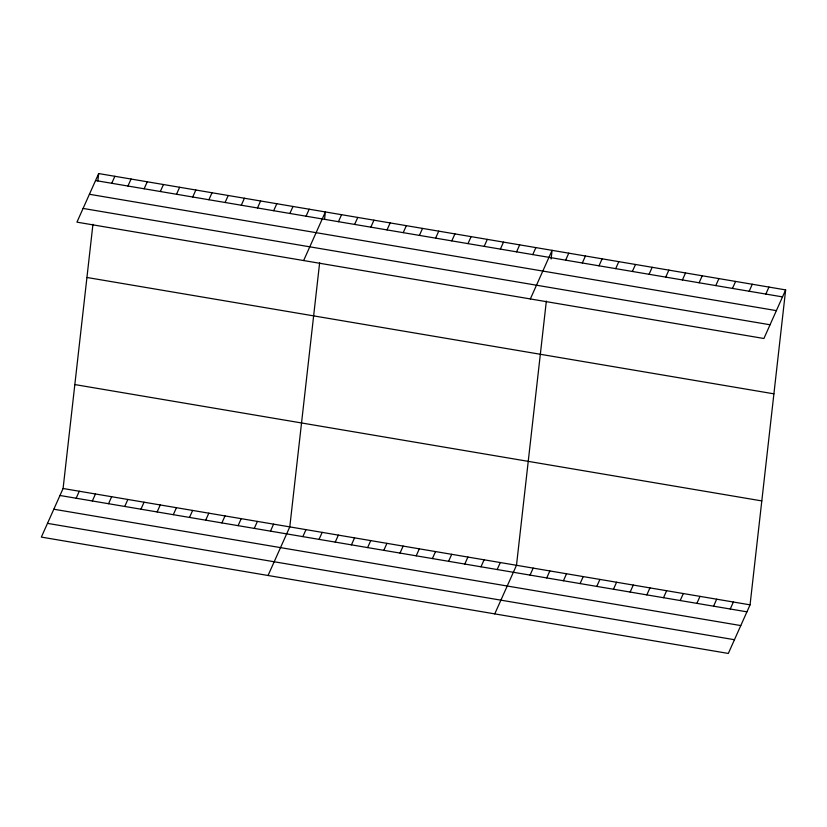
<?xml version="1.0" encoding="UTF-8"?>
<svg xmlns="http://www.w3.org/2000/svg" width="827" height="827" viewBox="0 0 827 827"><rect width="100%" height="100%" fill="white"/><g stroke="black" fill="none" stroke-linecap="round" stroke-linejoin="round"><path stroke-width="1.24" d="M785.65 289.905L763.91 338.501L76.942 222.153L98.682 173.556L785.65 289.905L750.058 604.847L728.318 653.444L41.35 537.095L63.09 488.499L92.944 224.282M97.844 180.979L98.682 173.556M319.646 262.676L289.791 526.892L268.051 575.489M324.546 219.372L325.383 211.95L303.643 260.546M546.347 301.069L516.493 565.286L494.753 613.892M551.102 259.006L552.085 250.343L530.345 298.94M111.748 183.294L114.87 176.296M127.937 186.034L131.069 179.035M144.136 188.773L147.258 181.785M160.324 191.513L163.457 184.524M176.513 194.262L179.645 187.264M192.712 197.002L195.844 190.003M208.9 199.741L212.032 192.753M76.156 498.236L79.278 491.238M225.099 202.491L228.221 195.492M92.345 500.976L95.477 493.977M241.288 205.23L244.42 198.232M108.544 503.715L111.666 496.727M257.486 207.97L260.608 200.982M124.732 506.465L127.865 499.467M273.675 210.709L276.807 203.721M140.931 509.205L144.053 502.206M289.863 213.459L292.996 206.461M157.12 511.944L160.252 504.956M306.062 216.198L309.184 209.21M173.308 514.683L176.44 507.695M189.507 517.433L192.629 510.435M338.45 221.688L341.572 214.689M205.696 520.173L208.828 513.174M354.638 224.427L357.771 217.429M221.894 522.912L225.016 515.924M370.827 227.167L373.959 220.178M238.083 525.662L241.215 518.663M387.026 229.916L390.158 222.918M254.271 528.401L257.404 521.403M403.214 232.656L406.346 225.657M270.47 531.141L273.592 524.153M419.413 235.395L422.535 228.407M435.602 238.135L438.734 231.146M302.858 536.63L305.98 529.631M451.8 240.884L454.922 233.886M319.046 539.369L322.179 532.381M467.989 243.624L471.121 236.636M335.235 542.109L338.367 535.121M484.177 246.363L487.31 239.375M351.434 544.859L354.566 537.86M500.376 249.113L503.498 242.115M367.622 547.598L370.754 540.6M516.565 251.853L519.697 244.854M383.821 550.337L386.943 543.349M532.764 254.592L535.886 247.604M400.01 553.087L403.142 546.089M416.208 555.827L419.33 548.828M565.637 260.164L568.769 253.165M432.397 558.566L435.529 551.578M448.585 561.306L451.718 554.317M582.322 262.986L585.444 255.998M464.784 564.055L467.906 557.057M599.006 265.818L602.128 258.82M480.973 566.795L484.105 559.807M615.691 268.641L618.813 261.642M497.172 569.534L500.294 562.546M632.366 271.463L635.498 264.475M649.05 274.295L652.183 267.297M530.045 575.106L533.177 568.108M665.735 277.117L668.867 270.119M546.73 577.928L549.852 570.94M682.42 279.94L685.552 272.951M563.414 580.761L566.536 573.762M699.104 282.772L702.237 275.773M580.099 583.583L583.221 576.584M715.789 285.594L718.911 278.596M596.774 586.405L599.906 579.417M732.474 288.416L735.596 281.428M613.458 589.237L616.591 582.239M749.159 291.249L752.281 284.25M630.143 592.06L633.275 585.061M765.833 294.071L768.965 287.072M646.828 594.882L649.96 587.894M663.512 597.714L666.645 590.716M680.197 600.536L683.329 593.548M696.882 603.359L700.004 596.37M713.567 606.191L716.689 599.193M730.251 609.013L733.373 602.025M95.55 180.544L782.518 296.893M89.409 194.273L776.377 310.632M83.082 208.425L770.051 324.773M86.938 277.479L773.907 393.838M74.833 384.565L761.801 500.914M63.09 488.499L750.058 604.847M59.957 495.487L746.926 611.835M53.817 509.225L740.785 625.574M47.49 523.367L734.459 639.716"/></g></svg>
